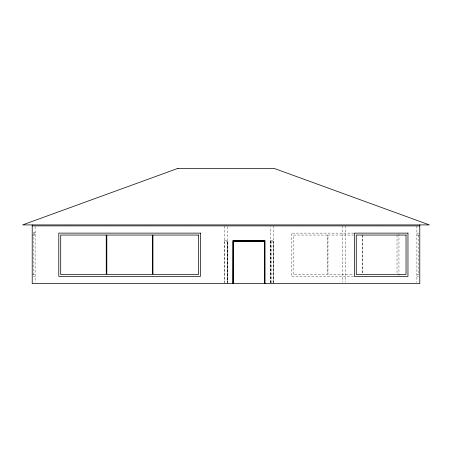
<?xml version="1.0" encoding="UTF-8"?>
<svg xmlns="http://www.w3.org/2000/svg" width="452" height="452" viewBox="0 0 452 452"><rect width="100%" height="100%" fill="white"/><g stroke="black" fill="none" stroke-linecap="round" stroke-linejoin="round"><path stroke-width="0.34" stroke-dasharray="2.26 1.69" d="M273.279 241.052L273.087 283.619M33.369 232.74L35.103 232.74M33.369 233.125L35.103 233.125M353.888 233.125L291.229 233.125L291.229 276.404L353.888 276.404M416.897 233.125L418.631 233.125M35.103 234.667L33.657 234.667L33.657 274.483M32.216 235.051L35.103 235.051M353.82 235.051L327.971 235.051L327.971 274.483L353.82 274.483M416.897 235.051L419.784 235.051M224.559 240.667L227.441 240.667M270.392 240.667L273.279 240.667M32.216 274.483L35.103 274.483M416.897 274.483L419.784 274.483M33.369 276.404L35.103 276.404M416.897 276.404L418.631 276.404M270.392 241.052L270.584 283.619M227.441 283.619L227.441 241.052L227.249 283.619L227.249 241.244L224.559 241.052L224.746 282.223M418.343 235.051L418.343 274.483M416.897 225.915L416.897 282.206M398.946 233.825L398.946 276.404M397.02 235.051L397.02 274.483M362.786 235.051L362.786 273.776M362.205 235.051L362.205 274.483M345.407 225.915L345.407 282.206M342.52 225.915L342.52 282.206M273.279 225.915L273.279 283.619L273.087 241.244L270.584 241.244L270.392 283.619L270.392 226.616M271.833 241.244L271.833 283.619M227.441 226.616L227.441 282.223M224.751 283.619L224.559 225.915M35.103 226.616L35.103 282.206M327.389 235.051L293.156 235.051L293.156 274.483L327.389 274.483L327.389 235.051"/><path stroke-width="0.68" d="M264.448 283.619L264.448 241.244L233.39 241.244L233.198 283.619L233.198 241.052L264.64 241.052L264.64 283.619L264.64 241.052L233.198 241.052M32.216 225.876L419.784 225.915M419.784 224.915L419.784 283.619L32.216 283.619L32.216 224.915M265.025 283.619L265.025 240.667L232.814 240.667L232.814 283.619M233.39 241.244L233.39 283.619M177.913 168.381L22.6 224.915L429.4 224.915L274.087 168.381L177.913 168.381M200.405 233.125L58.783 233.125L58.783 276.404L200.405 276.404L200.405 233.125M407.964 233.125L354.34 233.125L354.34 276.404L407.964 276.404L407.964 233.125M106.248 235.051L60.709 235.051L60.709 274.483L106.248 274.483L106.248 235.051M152.364 235.051L106.825 235.051L106.825 274.483L152.364 274.483L152.364 235.051M198.479 235.051L152.94 235.051L152.94 274.483L198.479 274.483L198.479 235.051M406.037 235.051L356.266 235.051L356.266 274.483L406.037 274.483L406.037 235.051"/></g></svg>
